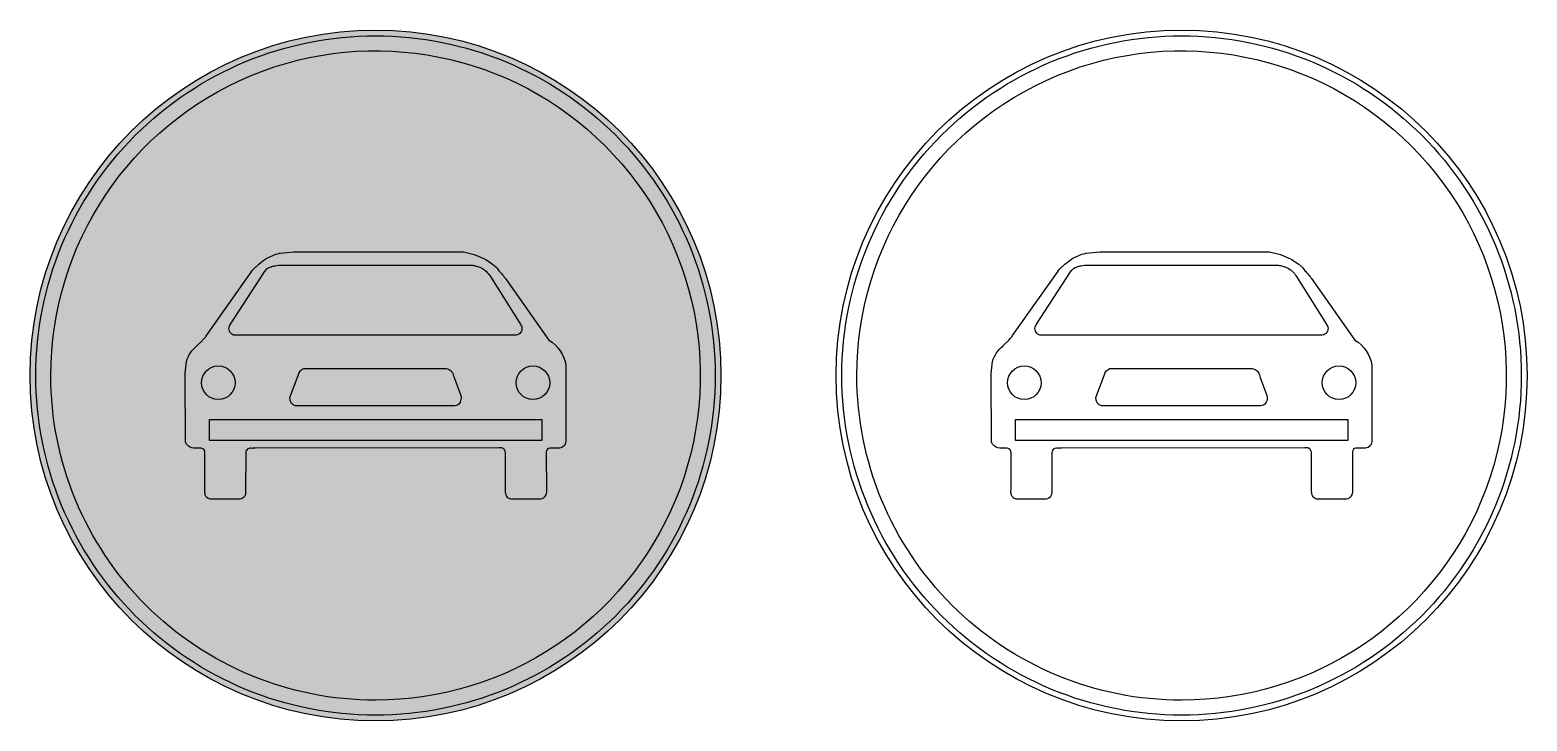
# Model space of a CAD drawing. Extents: x -700 to 600, y 41 to 641.
import ezdxf

# ---------------------------------------------------------------- set-up
doc = ezdxf.new("R2010")
doc.units = 0
doc.header["$MEASUREMENT"] = 0

msp = doc.modelspace()

# ---------------------------------------------------------------- hatches: boundary and pattern name
h = msp.add_hatch(color=5)
edge = h.paths.add_edge_path()
edge.add_arc((-400, 340.64845), 299.99955, 90, 270, ccw=False)
edge.add_arc((-400, 340.64845), 299.99955, -90, 90, ccw=False)
edge = h.paths.add_edge_path(flags=16)
edge.add_arc((-400.0009153865067, 340.6484746124548), 294.999574613875, 180.0000921807789, 270.00017778935285, ccw=False)
edge.add_arc((-400.0004653871791, 340.6479753875452), 295.000024612822, 89.99990961112212, 179.999995219696, ccw=False)
edge.add_arc((-399.9997796128209, 340.6482203871792), 294.9997796129032, -4.2804286977116135e-05, 90.00004280428698, ccw=False)
edge.add_arc((-399.9993296134933, 340.6482296128209), 294.9993296135826, 269.99986979523806, 359.999955403812, ccw=False)
edge = h.paths.add_edge_path(flags=0)
edge.add_arc((-400.0009106745295, 340.6484893244248), 281.9995893258952, 180.0000994193801, 270.000185027954, ccw=False)
edge.add_arc((-400.0001807769534, 340.6485047376637), 282.0003192234984, 45.000045181276676, 180.0001025507275, ccw=False)
edge.add_arc((-399.9999124197411, 340.6488121165588), 281.9999121165723, -90.00001779425799, 45.000039575192716, ccw=False)
edge = h.paths.add_edge_path(flags=0)
edge.add_arc((-328.2544387634311, 418.1662501942714), 30.08246426370402, 76.56105223547348, 86.0706551546782, ccw=False)
edge.add_arc((-330.6850047430442, 395.0208352476225), 53.2444424965862, 48.60312276530999, 79.8074058844307, ccw=False)
edge.add_arc((-299.284016045878, 430.3539205378277), 5.977907872772762, 30.267366241469574, 50.43041768396091, ccw=False)
edge.add_arc((-282.3666732367244, 440.3196782994257), 13.6566442874215, 210.6042931032331, 228.3195940362416)
edge.add_arc((-330.3842053310087, 395.7608969223847), 51.92856679975537, 35.62075292737222, 41.42666703458332, ccw=False)
edge.add_arc((-299.6596216291995, 415.9689706050426), 15.2540924578325, 35.62897755889952, 41.141716156657196, ccw=False)
edge.add_line((-287.261, 424.855), (-249.516, 371.408))
edge.add_arc((-266.047842422997, 344.2178474096564), 31.82147406681494, 9.556770017806514, 58.70004535359402, ccw=False)
edge.add_line((-234.668, 349.501), (-234.671, 286.2))
edge.add_line((-234.671, 286.2), (-234.684, 283.928))
edge.add_arc((-241.149311588419, 283.9338382397976), 6.465314224412356, 277.16420770634886, 359.948261363015, ccw=False)
edge.add_line((-240.343, 277.519), (-248.522, 277.499))
edge.add_line((-248.522, 277.499), (-248.631, 277.499))
edge.add_arc((-248.6320022621436, 274.4700022636378), 3.028997902180988, 89.98104145539229, 179.9811270639663)
edge.add_line((-251.661, 274.471), (-251.657, 239.591))
edge.add_arc((-258.1028613704819, 239.5918359036145), 6.445861424682177, 269.8387696817141, 359.9925698450265, ccw=False)
edge.add_line((-258.121, 233.146), (-278.538, 233.166))
edge.add_arc((-280.0927684201213, 258.9493591260161), 25.83019381772663, 267.81183811468134, 273.4508276846065, ccw=False)
edge.add_arc((-274.8639820055608, 271.856798760507), 39.21443390038725, 258.8845472435654, 260.88085359880534, ccw=False)
edge.add_arc((-281.9856489619119, 239.2311448819725), 5.869536322568772, 249.31442490728472, 265.7170262222059, ccw=False)
edge.add_arc((-281.6130208997494, 238.325007629792), 5.196643986662334, 193.6914219209031, 241.9212703638571, ccw=False)
edge.add_arc((-272.5625589356048, 240.7675296283194), 14.56989060354391, 178.2951355763774, 194.5996206711818, ccw=False)
edge.add_line((-287.126, 241.201), (-287.126, 270.018))
edge.add_arc((-311.7748388412595, 271.3021297998829), 24.68226581100957, 357.0177596120474, 366.3499311819818)
edge.add_arc((-293.2747276858192, 273.0145768509705), 6.115948518806127, 9.576001287823381, 35.68287240187122)
edge.add_arc((-290.7933443467053, 274.5191823527001), 3.23065393634255, 39.68109849038398, 87.5989597934104)
edge.add_arc((-291.6083499230149, 262.91875235272), 14.85867064259916, 86.3328998875403, 95.21150152253158)
edge.add_line((-292.958, 277.716), (-504.075, 277.499))
edge.add_arc((-505.2344037919713, 256.3101752828128), 21.2205209655305, 86.86802986583848, 93.54900186814308)
edge.add_arc((-506.0886567114899, 273.8052829415115), 3.71323794791229, 97.10593359599285, 103.4286829868943)
edge.add_arc((-507.1612012374592, 278.4161368294428), 1.021008797307005, 266.5299282097598, 281.8807857936759, ccw=False)
edge.add_arc((-508.4558639496909, 273.2625049726011), 4.314394818515536, 73.3959599174409, 171.4222881300204)
edge.add_line((-512.722, 273.906), (-512.787, 239.449))
edge.add_line((-512.787, 239.449), (-512.79, 238.843))
edge.add_arc((-518.4815170533512, 238.8560130001171), 5.691531929696999, 268.67626357073726, 359.8690000083768, ccw=False)
edge.add_line((-518.613, 233.166), (-539.542, 233.166))
edge.add_arc((-541.0228059460285, 267.035609574748), 33.90196511996992, 267.87310948389944, 272.5034222136326, ccw=False)
edge.add_arc((-535.2186785514318, 275.4207902487865), 42.8497882192704, 258.8280501869697, 260.51346683060956, ccw=False)
edge.add_arc((-542.0370997454967, 243.39548321115), 10.12184667038952, 252.3147101445941, 261.56984258159713, ccw=False)
edge.add_arc((-544.7032410918606, 234.8259733607469), 1.149131247759451, 238.4216379517316, 249.1629586952618, ccw=False)
edge.add_arc((-543.1572040515913, 238.1887792398964), 4.843972997859965, 181.2631150874261, 243.6792694942695, ccw=False)
edge.add_arc((-541.6326596445901, 239.5287067241235), 6.529623537942684, 175.7113476251955, 192.8007058257722, ccw=False)
edge.add_line((-548.144, 240.017), (-548.131, 241.201))
edge.add_line((-548.131, 241.201), (-548.131, 271.126))
edge.add_arc((-575.7386027020691, 272.5919152152176), 27.64649407019814, 356.9605490938375, 363.5110184459168)
edge.add_arc((-551.3084182706986, 274.1301581729298), 3.168204378404464, 2.801371956127793, 8.619814318883378)
edge.add_arc((-552.3733154550139, 273.189730092723), 4.429497255822809, 18.6333112715406, 97.5328675588254)
edge.add_line((-552.954, 277.581), (-557.942, 277.575))
edge.add_arc((-557.0928460396267, 286.6388899848883), 9.103579741320235, 224.1665779472075, 264.64784528227295, ccw=False)
edge.add_arc((-559.3522568881982, 284.2036654398433), 5.78870416559255, 181.4914337516349, 222.4580424069543, ccw=False)
edge.add_line((-565.139, 284.053), (-565.142, 284.267))
edge.add_line((-565.142, 284.267), (-565.323, 339.5119999999999))
edge.add_line((-565.323, 339.5119999999999), (-565.333, 342.312))
edge.add_line((-565.333, 342.312), (-564.215, 352.714))
edge.add_arc((-536.1991724859631, 343.961271496618), 29.3512665408187, 129.8833822012953, 162.6501072160988, ccw=False)
edge.add_arc((-556.1142230214663, 368.0692003847972), 1.926183864709649, 304.6163197398436, 324.6584269122271)
edge.add_line((-554.543, 366.955), (-554.404, 367.155))
edge.add_line((-554.404, 367.155), (-550.81, 370.5530000000001))
edge.add_arc((-556.3466197971435, 376.602676889736), 8.200777356344165, 312.4645207348829, 319.3464019848847)
edge.add_line((-550.125, 371.26), (-548.794, 372.643))
edge.add_arc((-563.6278603483225, 385.6220766411382), 19.71039936911664, 318.8152805878052, 328.5667254176727)
edge.add_line((-546.81, 375.343), (-507.907, 430.411))
edge.add_arc((-492.3282928639608, 420.8008296002712), 18.30441179449107, 128.045241667985, 148.3304540414742, ccw=False)
edge.add_arc((-505.8250149178124, 437.3611499252835), 3.08421632151679, 315.9309227790251, 319.5216992088007)
edge.add_arc((-474.0733376487913, 406.8421627957687), 40.96221408134491, 103.61686794446757, 135.8791390807235, ccw=False)
edge.add_arc((-482.2406898819771, 441.3060388440653), 5.547024893368705, 95.22664505823599, 105.434969742085, ccw=False)
edge.add_line((-482.746, 446.83), (-471.2809999999999, 448.1780000000001))
edge.add_line((-471.2809999999999, 448.1780000000001), (-326.193, 448.1780000000001))
edge = h.paths.add_edge_path(flags=0)
edge.add_arc((-320.4744507369105, 408.222693823911), 28.68923686607179, 67.43177161530548, 75.25389253155407, ccw=False)
edge.add_arc((-317.1219084148955, 416.6459737058677), 19.62481267449374, 36.07889413854508, 67.0320835253354, ccw=False)
edge.add_line((-301.261, 428.203), (-300.835, 427.459))
edge.add_line((-300.835, 427.459), (-273.909, 384.585))
edge.add_arc((-289.3169093017044, 375.8735606955456), 17.70008033328498, 23.272695692748812, 29.483275102174673, ccw=False)
edge.add_arc((-278.5795037284695, 381.2915725019691), 5.742823280627021, -82.11829141269033, 15.92207794572829, ccw=False)
edge.add_arc((-279.37, 393.562958772229), 18.02914870702896, 264.9787659148763, 275.0212340851237, ccw=False)
edge.add_line((-280.948, 375.603), (-474.767, 375.603))
edge.add_line((-474.767, 375.603), (-522.508, 375.728))
edge.add_arc((-522.3915767260975, 379.8286680452073), 4.102320416019534, 249.7866141966423, 268.3737355179839, ccw=False)
edge.add_arc((-521.4602746518517, 381.3409123523712), 5.853769284447773, 157.1080131247575, 246.34471875757168, ccw=False)
edge.add_arc((-508.8213267276548, 372.8548594665258), 20.99967702475265, 144.310201067428, 149.1669413460144, ccw=False)
edge.add_line((-525.877, 385.106), (-496.443, 430.74))
edge.add_arc((-488.2922215450424, 425.8533520534404), 9.5033950552114, 104.18461134115569, 149.0559876177351, ccw=False)
edge.add_arc((-486.6828548399207, 426.5525663624677), 9.381074963446164, 97.42404504060619, 114.82175868467169, ccw=False)
edge.add_arc((-487.0585913943078, 432.8504698313653), 3.118778749753229, 92.17583382258721, 105.55627181107809, ccw=False)
edge.add_line((-487.177, 435.967), (-487.115, 435.967))
edge.add_arc((-477.714106624196, 377.1667349899938), 59.54702311207672, 93.61919040217629, 99.08348456487681, ccw=False)
edge.add_line((-481.473, 436.595), (-321.663, 436.554))
edge.add_line((-321.663, 436.554), (-316.704, 436.469))
edge.add_arc((-318.8712669542218, 408.544097844001), 28.00887727976573, 78.2594227993485, 85.56213922953151, ccw=False)
edge = h.paths.add_edge_path(flags=0)
edge.add_arc((-263.2945, 334.36), 14.5915, 0, 180, ccw=False)
edge.add_arc((-263.2945, 334.36), 14.59149999999994, -180, 0, ccw=False)
edge = h.paths.add_edge_path(flags=0)
edge.add_arc((-467.6414713204488, 320.8015396563389), 6.813704459862708, 174.1755507092638, 252.75896297848232, ccw=False)
edge.add_line((-474.42, 321.493), (-466.299, 342.94))
edge.add_line((-466.299, 342.94), (-466.226, 343.166))
edge.add_arc((-460.9663347654676, 341.1708078516078), 5.625377328531355, 83.32032710033383, 159.2263481301646, ccw=False)
edge.add_arc((-459.6666870172492, 337.3030833353543), 9.476912892978515, 87.11681592620522, 93.90447217504709, ccw=False)
edge.add_line((-459.19, 346.768), (-342.263, 346.768))
edge.add_arc((-341.0528655620747, 328.4624481213565), 18.34550775910994, 86.36263008216088, 93.78217804508353, ccw=False)
edge.add_arc((-339.6191684148021, 339.4082460428484), 7.367696717286962, 15.603506407830025, 92.09884714204179, ccw=False)
edge.add_arc((-334.6331754414976, 340.4862025357826), 2.295580591097881, 17.51316595494268, 23.185664599807126, ccw=False)
edge.add_line((-332.444, 341.177), (-331.6969999999999, 338.85))
edge.add_line((-331.6969999999999, 338.85), (-325.929, 323.237))
edge.add_arc((-333.4941681595893, 321.1056096066829), 7.859681564261236, -53.408802847045024, 15.73451053299351, ccw=False)
edge.add_arc((-330.1470897245311, 319.3780972144405), 4.774438625420521, 283.9264039436818, 286.27579237907787, ccw=False)
edge.add_arc((-335.304038086306, 339.4562836823111), 25.50417771936509, 279.3921297859654, 284.3151425617778, ccw=False)
edge.add_line((-331.142, 314.294), (-469.6609999999999, 314.294))
h.paths.add_polyline_path([(-255.54, 302.436), (-255.54, 284.149), (-544.2529999999999, 284.149), (-544.2529999999999, 302.436)], flags=0)
edge = h.paths.add_edge_path(flags=0)
edge.add_arc((-536.5335, 334.36), 14.5915, 0, 180, ccw=False)
edge.add_arc((-536.5335, 334.36), 14.5915, -180, 0, ccw=False)
h = msp.add_hatch(color=7)
edge = h.paths.add_edge_path()
edge.add_arc((-400.0009153865067, 340.6484746124548), 294.999574613875, 180.0000921807789, 270.00017778935285, ccw=False)
edge.add_arc((-400.0004653871791, 340.6479753875452), 295.000024612822, 89.99990961112212, 179.999995219696, ccw=False)
edge.add_arc((-399.9997796128209, 340.6482203871792), 294.9997796129032, -4.2804286977116135e-05, 90.00004280428698, ccw=False)
edge.add_arc((-399.9993296134933, 340.6482296128209), 294.9993296135826, 269.99986979523806, 359.999955403812, ccw=False)
edge = h.paths.add_edge_path(flags=16)
edge.add_arc((-400.0009106745295, 340.6484893244248), 281.9995893258952, 180.0000994193801, 270.000185027954, ccw=False)
edge.add_arc((-400.0001807769534, 340.6485047376637), 282.0003192234984, 45.000045181276676, 180.0001025507275, ccw=False)
edge.add_arc((-399.9999124197411, 340.6488121165588), 281.9999121165723, -90.00001779425799, 45.000039575192716, ccw=False)
edge = h.paths.add_edge_path(flags=0)
edge.add_arc((-328.2544387634311, 418.1662501942714), 30.08246426370402, 76.56105223547348, 86.0706551546782, ccw=False)
edge.add_arc((-330.6850047430442, 395.0208352476225), 53.2444424965862, 48.60312276530999, 79.8074058844307, ccw=False)
edge.add_arc((-299.284016045878, 430.3539205378277), 5.977907872772762, 30.267366241469574, 50.43041768396091, ccw=False)
edge.add_arc((-282.3666732367244, 440.3196782994257), 13.6566442874215, 210.6042931032331, 228.3195940362416)
edge.add_arc((-330.3842053310087, 395.7608969223847), 51.92856679975537, 35.62075292737222, 41.42666703458332, ccw=False)
edge.add_arc((-299.6596216291995, 415.9689706050426), 15.2540924578325, 35.62897755889952, 41.141716156657196, ccw=False)
edge.add_line((-287.261, 424.855), (-249.516, 371.408))
edge.add_arc((-266.047842422997, 344.2178474096564), 31.82147406681494, 9.556770017806514, 58.70004535359402, ccw=False)
edge.add_line((-234.668, 349.501), (-234.671, 286.2))
edge.add_line((-234.671, 286.2), (-234.684, 283.928))
edge.add_arc((-241.149311588419, 283.9338382397976), 6.465314224412356, 277.16420770634886, 359.948261363015, ccw=False)
edge.add_line((-240.343, 277.519), (-248.522, 277.499))
edge.add_line((-248.522, 277.499), (-248.631, 277.499))
edge.add_arc((-248.6320022621436, 274.4700022636378), 3.028997902180988, 89.98104145539229, 179.9811270639663)
edge.add_line((-251.661, 274.471), (-251.657, 239.591))
edge.add_arc((-258.1028613704819, 239.5918359036145), 6.445861424682177, 269.8387696817141, 359.9925698450265, ccw=False)
edge.add_line((-258.121, 233.146), (-278.538, 233.166))
edge.add_arc((-280.0927684201213, 258.9493591260161), 25.83019381772663, 267.81183811468134, 273.4508276846065, ccw=False)
edge.add_arc((-274.8639820055608, 271.856798760507), 39.21443390038725, 258.8845472435654, 260.88085359880534, ccw=False)
edge.add_arc((-281.9856489619119, 239.2311448819725), 5.869536322568772, 249.31442490728472, 265.7170262222059, ccw=False)
edge.add_arc((-281.6130208997494, 238.325007629792), 5.196643986662334, 193.6914219209031, 241.9212703638571, ccw=False)
edge.add_arc((-272.5625589356048, 240.7675296283194), 14.56989060354391, 178.2951355763774, 194.5996206711818, ccw=False)
edge.add_line((-287.126, 241.201), (-287.126, 270.018))
edge.add_arc((-311.7748388412595, 271.3021297998829), 24.68226581100957, 357.0177596120474, 366.3499311819818)
edge.add_arc((-293.2747276858192, 273.0145768509705), 6.115948518806127, 9.576001287823381, 35.68287240187122)
edge.add_arc((-290.7933443467053, 274.5191823527001), 3.23065393634255, 39.68109849038398, 87.5989597934104)
edge.add_arc((-291.6083499230149, 262.91875235272), 14.85867064259916, 86.3328998875403, 95.21150152253158)
edge.add_line((-292.958, 277.716), (-504.075, 277.499))
edge.add_arc((-505.2344037919713, 256.3101752828128), 21.2205209655305, 86.86802986583848, 93.54900186814308)
edge.add_arc((-506.0886567114899, 273.8052829415115), 3.71323794791229, 97.10593359599285, 103.4286829868943)
edge.add_arc((-507.1612012374592, 278.4161368294428), 1.021008797307005, 266.5299282097598, 281.8807857936759, ccw=False)
edge.add_arc((-508.4558639496909, 273.2625049726011), 4.314394818515536, 73.3959599174409, 171.4222881300204)
edge.add_line((-512.722, 273.906), (-512.787, 239.449))
edge.add_line((-512.787, 239.449), (-512.79, 238.843))
edge.add_arc((-518.4815170533512, 238.8560130001171), 5.691531929696999, 268.67626357073726, 359.8690000083768, ccw=False)
edge.add_line((-518.613, 233.166), (-539.542, 233.166))
edge.add_arc((-541.0228059460285, 267.035609574748), 33.90196511996992, 267.87310948389944, 272.5034222136326, ccw=False)
edge.add_arc((-535.2186785514318, 275.4207902487865), 42.8497882192704, 258.8280501869697, 260.51346683060956, ccw=False)
edge.add_arc((-542.0370997454967, 243.39548321115), 10.12184667038952, 252.3147101445941, 261.56984258159713, ccw=False)
edge.add_arc((-544.7032410918606, 234.8259733607469), 1.149131247759451, 238.4216379517316, 249.1629586952618, ccw=False)
edge.add_arc((-543.1572040515913, 238.1887792398964), 4.843972997859965, 181.2631150874261, 243.6792694942695, ccw=False)
edge.add_arc((-541.6326596445901, 239.5287067241235), 6.529623537942684, 175.7113476251955, 192.8007058257722, ccw=False)
edge.add_line((-548.144, 240.017), (-548.131, 241.201))
edge.add_line((-548.131, 241.201), (-548.131, 271.126))
edge.add_arc((-575.7386027020691, 272.5919152152176), 27.64649407019814, 356.9605490938375, 363.5110184459168)
edge.add_arc((-551.3084182706986, 274.1301581729298), 3.168204378404464, 2.801371956127793, 8.619814318883378)
edge.add_arc((-552.3733154550139, 273.189730092723), 4.429497255822809, 18.6333112715406, 97.5328675588254)
edge.add_line((-552.954, 277.581), (-557.942, 277.575))
edge.add_arc((-557.0928460396267, 286.6388899848883), 9.103579741320235, 224.1665779472075, 264.64784528227295, ccw=False)
edge.add_arc((-559.3522568881982, 284.2036654398433), 5.78870416559255, 181.4914337516349, 222.4580424069543, ccw=False)
edge.add_line((-565.139, 284.053), (-565.142, 284.267))
edge.add_line((-565.142, 284.267), (-565.323, 339.5119999999999))
edge.add_line((-565.323, 339.5119999999999), (-565.333, 342.312))
edge.add_line((-565.333, 342.312), (-564.215, 352.714))
edge.add_arc((-536.1991724859631, 343.961271496618), 29.3512665408187, 129.8833822012953, 162.6501072160988, ccw=False)
edge.add_arc((-556.1142230214663, 368.0692003847972), 1.926183864709649, 304.6163197398436, 324.6584269122271)
edge.add_line((-554.543, 366.955), (-554.404, 367.155))
edge.add_line((-554.404, 367.155), (-550.81, 370.5530000000001))
edge.add_arc((-556.3466197971435, 376.602676889736), 8.200777356344165, 312.4645207348829, 319.3464019848847)
edge.add_line((-550.125, 371.26), (-548.794, 372.643))
edge.add_arc((-563.6278603483225, 385.6220766411382), 19.71039936911664, 318.8152805878052, 328.5667254176727)
edge.add_line((-546.81, 375.343), (-507.907, 430.411))
edge.add_arc((-492.3282928639608, 420.8008296002712), 18.30441179449107, 128.045241667985, 148.3304540414742, ccw=False)
edge.add_arc((-505.8250149178124, 437.3611499252835), 3.08421632151679, 315.9309227790251, 319.5216992088007)
edge.add_arc((-474.0733376487913, 406.8421627957687), 40.96221408134491, 103.61686794446757, 135.8791390807235, ccw=False)
edge.add_arc((-482.2406898819771, 441.3060388440653), 5.547024893368705, 95.22664505823599, 105.434969742085, ccw=False)
edge.add_line((-482.746, 446.83), (-471.2809999999999, 448.1780000000001))
edge.add_line((-471.2809999999999, 448.1780000000001), (-326.193, 448.1780000000001))
edge = h.paths.add_edge_path(flags=0)
edge.add_arc((-320.4744507369105, 408.222693823911), 28.68923686607179, 67.43177161530548, 75.25389253155407, ccw=False)
edge.add_arc((-317.1219084148955, 416.6459737058677), 19.62481267449374, 36.07889413854508, 67.0320835253354, ccw=False)
edge.add_line((-301.261, 428.203), (-300.835, 427.459))
edge.add_line((-300.835, 427.459), (-273.909, 384.585))
edge.add_arc((-289.3169093017044, 375.8735606955456), 17.70008033328498, 23.272695692748812, 29.483275102174673, ccw=False)
edge.add_arc((-278.5795037284695, 381.2915725019691), 5.742823280627021, -82.11829141269033, 15.92207794572829, ccw=False)
edge.add_arc((-279.37, 393.562958772229), 18.02914870702896, 264.9787659148763, 275.0212340851237, ccw=False)
edge.add_line((-280.948, 375.603), (-474.767, 375.603))
edge.add_line((-474.767, 375.603), (-522.508, 375.728))
edge.add_arc((-522.3915767260975, 379.8286680452073), 4.102320416019534, 249.7866141966423, 268.3737355179839, ccw=False)
edge.add_arc((-521.4602746518517, 381.3409123523712), 5.853769284447773, 157.1080131247575, 246.34471875757168, ccw=False)
edge.add_arc((-508.8213267276548, 372.8548594665258), 20.99967702475265, 144.310201067428, 149.1669413460144, ccw=False)
edge.add_line((-525.877, 385.106), (-496.443, 430.74))
edge.add_arc((-488.2922215450424, 425.8533520534404), 9.5033950552114, 104.18461134115569, 149.0559876177351, ccw=False)
edge.add_arc((-486.6828548399207, 426.5525663624677), 9.381074963446164, 97.42404504060619, 114.82175868467169, ccw=False)
edge.add_arc((-487.0585913943078, 432.8504698313653), 3.118778749753229, 92.17583382258721, 105.55627181107809, ccw=False)
edge.add_line((-487.177, 435.967), (-487.115, 435.967))
edge.add_arc((-477.714106624196, 377.1667349899938), 59.54702311207672, 93.61919040217629, 99.08348456487681, ccw=False)
edge.add_line((-481.473, 436.595), (-321.663, 436.554))
edge.add_line((-321.663, 436.554), (-316.704, 436.469))
edge.add_arc((-318.8712669542218, 408.544097844001), 28.00887727976573, 78.2594227993485, 85.56213922953151, ccw=False)
h.paths.add_polyline_path([(-255.54, 302.436), (-255.54, 284.149), (-544.2529999999999, 284.149), (-544.2529999999999, 302.436)], flags=0)
edge = h.paths.add_edge_path(flags=0)
edge.add_arc((-467.6414713204488, 320.8015396563389), 6.813704459862708, 174.1755507092638, 252.75896297848232, ccw=False)
edge.add_line((-474.42, 321.493), (-466.299, 342.94))
edge.add_line((-466.299, 342.94), (-466.226, 343.166))
edge.add_arc((-460.9663347654676, 341.1708078516078), 5.625377328531355, 83.32032710033383, 159.2263481301646, ccw=False)
edge.add_arc((-459.6666870172492, 337.3030833353543), 9.476912892978515, 87.11681592620522, 93.90447217504709, ccw=False)
edge.add_line((-459.19, 346.768), (-342.263, 346.768))
edge.add_arc((-341.0528655620747, 328.4624481213565), 18.34550775910994, 86.36263008216088, 93.78217804508353, ccw=False)
edge.add_arc((-339.6191684148021, 339.4082460428484), 7.367696717286962, 15.603506407830025, 92.09884714204179, ccw=False)
edge.add_arc((-334.6331754414976, 340.4862025357826), 2.295580591097881, 17.51316595494268, 23.185664599807126, ccw=False)
edge.add_line((-332.444, 341.177), (-331.6969999999999, 338.85))
edge.add_line((-331.6969999999999, 338.85), (-325.929, 323.237))
edge.add_arc((-333.4941681595893, 321.1056096066829), 7.859681564261236, -53.408802847045024, 15.73451053299351, ccw=False)
edge.add_arc((-330.1470897245311, 319.3780972144405), 4.774438625420521, 283.9264039436818, 286.27579237907787, ccw=False)
edge.add_arc((-335.304038086306, 339.4562836823111), 25.50417771936509, 279.3921297859654, 284.3151425617778, ccw=False)
edge.add_line((-331.142, 314.294), (-469.6609999999999, 314.294))
edge = h.paths.add_edge_path(flags=0)
edge.add_arc((-263.2945, 334.36), 14.5915, 0, 180, ccw=False)
edge.add_arc((-263.2945, 334.36), 14.59149999999994, -180, 0, ccw=False)
edge = h.paths.add_edge_path(flags=0)
edge.add_arc((-536.5335, 334.36), 14.5915, 0, 180, ccw=False)
edge.add_arc((-536.5335, 334.36), 14.5915, -180, 0, ccw=False)

# ---------------------------------------------------------------- linework, layer by layer
at = {"color": 5}
msp.add_lwpolyline([(-400, 40.6489, -1), (-400, 640.648, -1)], format="xyb", close=True, dxfattribs=at)
for points in [[(300, 40.6489, -1), (300, 640.648, -1)], [(-400, 45.6489, -0.414214), (-695.00049, 340.648, -0.414214), (-400, 635.648, -0.414214), (-105, 340.648, -0.414214)], [(300, 45.6489, -0.414214), (4.99951, 340.648, -0.414214), (300, 635.648, -0.414214), (595, 340.648, -0.414214)], [(-400, 58.6489, -0.414214), (-682.0005, 340.648, -0.668179), (-200.596, 540.053, -0.668179)], [(300, 58.6489, -0.414214), (17.9995, 340.648, -0.668179), (499.404, 540.053, -0.668179)], [(-326.193, 448.1780000000001, -0.0415173), (-321.263, 447.425, -0.137002), (-295.476, 434.962, -0.08820560000000001), (-294.121, 433.367, 0.07745189999999999), (-291.448, 430.12, -0.0253385), (-288.172, 426.005, -0.0240585), (-287.261, 424.855), (-249.516, 371.408, -0.217776), (-234.668, 349.501), (-234.671, 286.2), (-234.684, 283.928, -0.377789), (-240.343, 277.519), (-248.522, 277.499), (-248.631, 277.499, 0.414214), (-251.661, 274.471), (-251.657, 239.591, -0.415), (-258.121, 233.146), (-278.538, 233.166, -0.0246097), (-281.079, 233.138, -0.00871075), (-282.424, 233.378, -0.0716923), (-284.059, 233.74, -0.213605), (-286.662, 237.095, -0.071262), (-287.126, 241.201), (-287.126, 270.018, 0.0407418), (-287.244, 274.032, 0.114408), (-288.307, 276.582, 0.212182), (-290.658, 277.747, 0.0387596), (-292.958, 277.716), (-504.075, 277.499, 0.0291595), (-506.548, 277.49, 0.0275952), (-506.951, 277.417, -0.0670811), (-507.223, 277.397, 0.455865), (-512.722, 273.906), (-512.787, 239.449), (-512.79, 238.843, -0.420324), (-518.613, 233.166), (-539.542, 233.166, -0.0202063), (-542.281, 233.157, -0.00735415), (-543.521, 233.383, -0.0404051), (-545.112, 233.752, -0.0469022), (-545.3050000000001, 233.847, -0.279281), (-548, 238.082, -0.0747049), (-548.144, 240.017), (-548.131, 241.201), (-548.131, 271.126, 0.0285896), (-548.144, 274.285, 0.0253932), (-548.176, 274.605, 0.358542), (-552.954, 277.581), (-557.942, 277.575, -0.178493), (-563.623, 280.296, -0.180679), (-565.139, 284.053), (-565.142, 284.267), (-565.323, 339.5119999999999), (-565.333, 342.312), (-564.215, 352.714, -0.143954), (-555.02, 366.484, 0.08767380000000001), (-554.543, 366.955), (-554.404, 367.155), (-550.81, 370.5530000000001, 0.0300369), (-550.125, 371.26), (-548.794, 372.643, 0.04257440000000001), (-546.81, 375.343), (-507.907, 430.411, -0.0887428), (-503.609, 435.216, 0.015669), (-503.479, 435.359, -0.141708), (-483.717, 446.653, -0.0445717), (-482.746, 446.83), (-471.2809999999999, 448.1780000000001)], [(373.807, 448.1780000000001, -0.0415173), (378.737, 447.425, -0.137002), (404.524, 434.962, -0.08820560000000001), (405.879, 433.367, 0.07745189999999999), (408.552, 430.12, -0.0253385), (411.828, 426.005, -0.0240585), (412.739, 424.855), (450.484, 371.408, -0.217776), (465.332, 349.501), (465.329, 286.2), (465.316, 283.928, -0.377789), (459.657, 277.519), (451.478, 277.499), (451.369, 277.499, 0.414214), (448.339, 274.471), (448.343, 239.591, -0.415), (441.879, 233.146), (421.462, 233.166, -0.0246097), (418.921, 233.138, -0.00871075), (417.576, 233.378, -0.0716923), (415.941, 233.74, -0.213605), (413.338, 237.095, -0.071262), (412.874, 241.201), (412.874, 270.018, 0.0407418), (412.756, 274.032, 0.114408), (411.693, 276.582, 0.212182), (409.342, 277.747, 0.0387596), (407.042, 277.716), (195.925, 277.499, 0.0291595), (193.452, 277.49, 0.0275952), (193.049, 277.417, -0.0670811), (192.777, 277.397, 0.455865), (187.278, 273.906), (187.213, 239.449), (187.21, 238.843, -0.420324), (181.387, 233.166), (160.458, 233.166, -0.0202063), (157.719, 233.157, -0.00735415), (156.479, 233.383, -0.0404051), (154.888, 233.752, -0.0469022), (154.695, 233.847, -0.279281), (152, 238.082, -0.0747049), (151.856, 240.017), (151.869, 241.201), (151.869, 271.126, 0.0285896), (151.856, 274.285, 0.0253932), (151.824, 274.605, 0.358542), (147.046, 277.581), (142.058, 277.575, -0.178493), (136.377, 280.296, -0.180679), (134.861, 284.053), (134.858, 284.267), (134.677, 339.5119999999999), (134.667, 342.312), (135.785, 352.714, -0.143954), (144.98, 366.484, 0.08767380000000001), (145.457, 366.955), (145.596, 367.155), (149.19, 370.5530000000001, 0.0300369), (149.875, 371.26), (151.206, 372.643, 0.04257440000000001), (153.19, 375.343), (192.093, 430.411, -0.0887428), (196.391, 435.216, 0.015669), (196.521, 435.359, -0.141708), (216.283, 446.653, -0.0445717), (217.254, 446.83), (228.719, 448.1780000000001)], [(-313.172, 435.967, -0.03414369999999999), (-309.464, 434.715, -0.135886), (-301.261, 428.203), (-300.835, 427.459), (-273.909, 384.585, -0.0271054), (-273.057, 382.867, -0.455939), (-277.792, 375.603, -0.0438466), (-280.948, 375.603), (-474.767, 375.603), (-522.508, 375.728, -0.0812799), (-523.809, 375.979, -0.410317), (-526.853, 383.6180000000001, -0.0211947), (-525.877, 385.106), (-496.443, 430.74, -0.198329), (-490.621, 435.067, -0.076058), (-487.895, 435.855, -0.0584496), (-487.177, 435.967), (-487.115, 435.967, -0.023847), (-481.473, 436.595), (-321.663, 436.554), (-316.704, 436.469, -0.0318749)], [(386.828, 435.967, -0.03414369999999999), (390.536, 434.715, -0.135886), (398.739, 428.203), (399.165, 427.459), (426.091, 384.585, -0.0271054), (426.943, 382.867, -0.455939), (422.208, 375.603, -0.0438466), (419.052, 375.603), (225.233, 375.603), (177.492, 375.728, -0.0812799), (176.191, 375.979, -0.410317), (173.147, 383.6180000000001, -0.0211947), (174.123, 385.106), (203.557, 430.74, -0.198329), (209.379, 435.067, -0.076058), (212.105, 435.855, -0.0584496), (212.823, 435.967), (212.885, 435.967, -0.023847), (218.527, 436.595), (378.337, 436.554), (383.296, 436.469, -0.0318749)], [(-551.125, 334.36, -1), (-521.942, 334.36, -1)], [(-469.6609999999999, 314.294, -0.356986), (-474.42, 321.493), (-466.299, 342.94), (-466.226, 343.166, -0.343869), (-460.312, 346.758, -0.0296254), (-459.19, 346.768), (-342.263, 346.768, -0.0323852), (-339.889, 346.771, -0.346747), (-332.523, 341.39, -0.024756), (-332.444, 341.177), (-331.6969999999999, 338.85), (-325.929, 323.237, -0.311194), (-328.809, 314.795, -0.0102515), (-328.998, 314.744, -0.021484), (-331.142, 314.294)], [(-277.886, 334.36, -1), (-248.703, 334.36, -1)], [(148.875, 334.36, -1), (178.058, 334.36, -1)], [(230.339, 314.294, -0.356986), (225.58, 321.493), (233.701, 342.94), (233.774, 343.166, -0.343869), (239.688, 346.758, -0.0296254), (240.81, 346.768), (357.737, 346.768, -0.0323852), (360.111, 346.771, -0.346747), (367.477, 341.39, -0.024756), (367.556, 341.177), (368.3030000000001, 338.85), (374.071, 323.237, -0.311194), (371.191, 314.795, -0.0102515), (371.002, 314.744, -0.021484), (368.858, 314.294)], [(422.114, 334.36, -1), (451.297, 334.36, -1)]]:
    msp.add_lwpolyline(points, format="xyb", close=True)
for points in [[(-255.54, 302.436), (-255.54, 284.149), (-544.2529999999999, 284.149), (-544.2529999999999, 302.436)], [(444.46, 302.436), (444.46, 284.149), (155.747, 284.149), (155.747, 302.436)]]:
    msp.add_lwpolyline(points, close=True)

doc.saveas('drawing.dxf')
